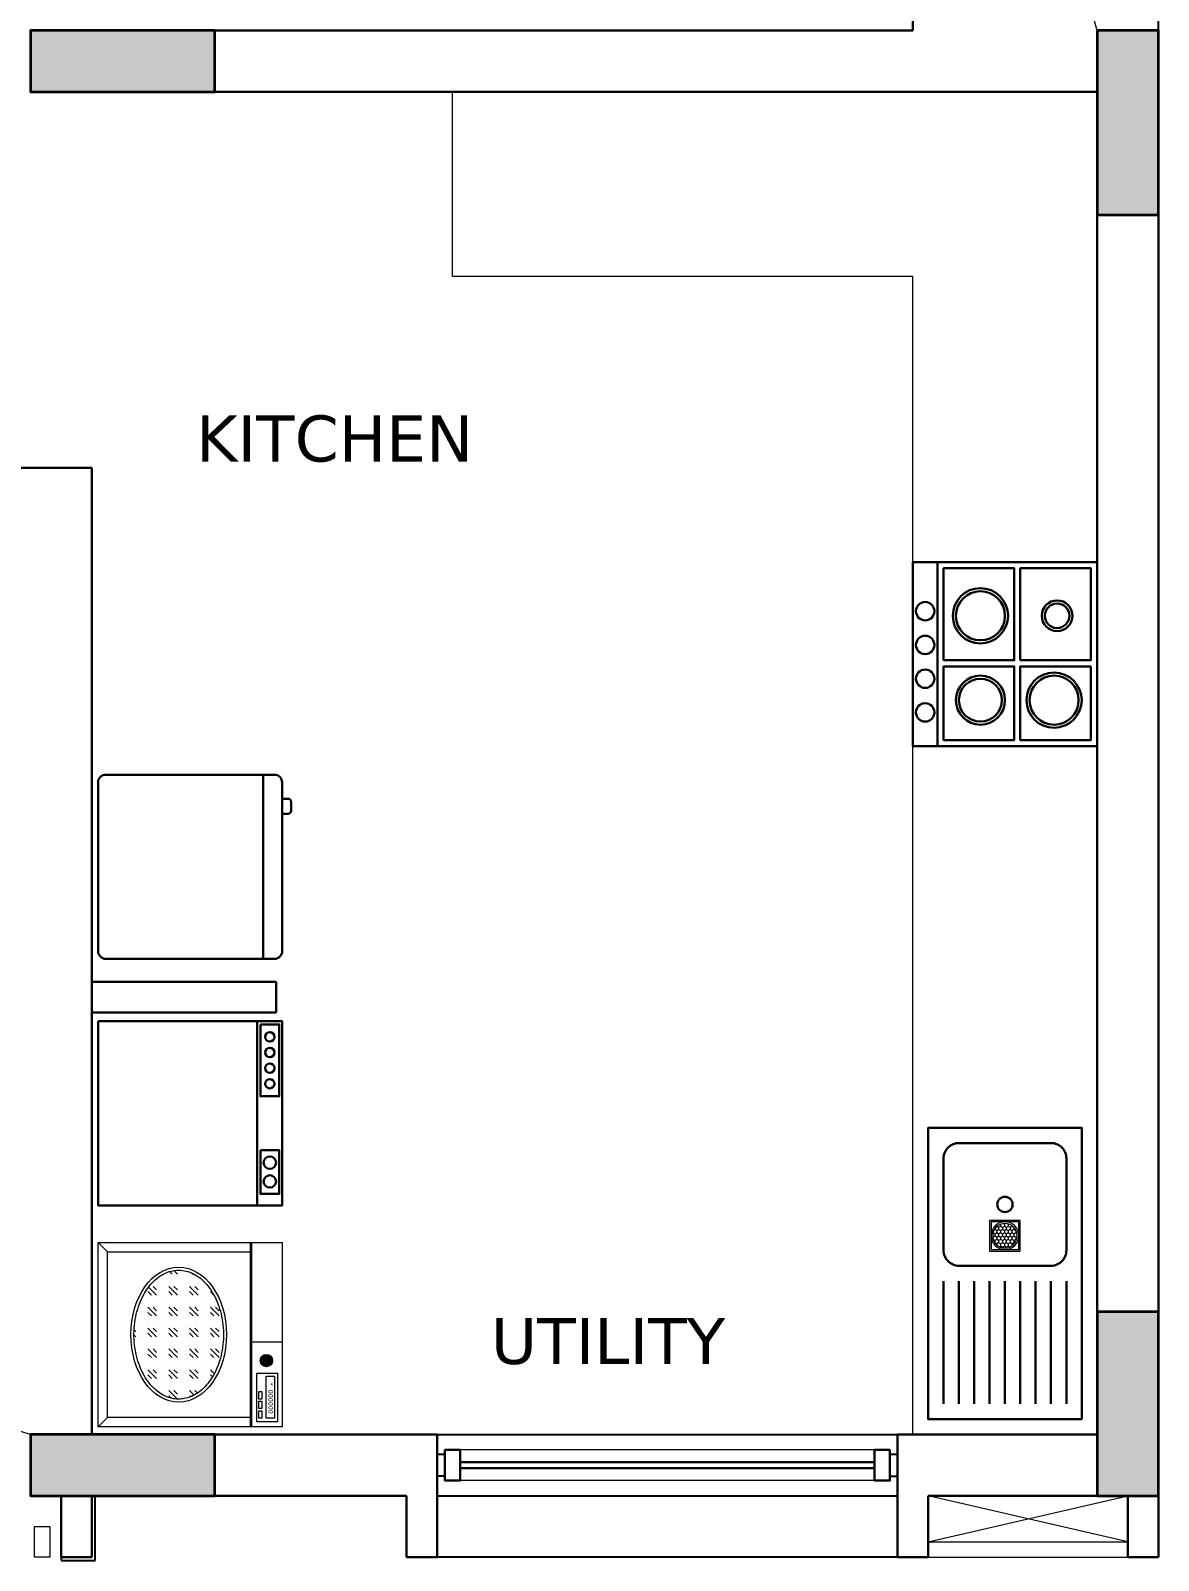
# Model space of a CAD drawing. Header units: millimetres. Extents: x -30632 to 770158, y -190968 to 78143.
# Drawn here: x 21739 to 25414, y -55857 to -50872 of the extents above; entities that cross this region are included whole.
import ezdxf

# ---------------------------------------------------------------- set-up
doc = ezdxf.new("R2010")
doc.units = ezdxf.units.MM
doc.layers.get('0').update_dxf_attribs({"color": 8})
doc.layers.get('Defpoints').update_dxf_attribs({"color": 8})
for name, color, linetype, lineweight in [('A-ANINI-ROOM TEXT', 8, 'Continuous', 9), ('A-CUT-BELW', 8, 'Continuous', 15), ('A-ELEV-0.2', 8, 'Continuous', 25), ('A-FIXT', 8, 'Continuous', 13), ('A-FURN', 52, 'Continuous', 9), ('A-METL', 8, 'Continuous', 15), ('A-PLMB-FIXT', 8, 'Continuous', 15), ('A-STRU-CONC', 8, 'Continuous', 35), ('A-STRU-CONC-HATH', 8, 'Continuous', 9), ('A-WALL', 8, 'Continuous', 30), ('A-WALL-BRCK', 8, 'Continuous', 30), ('A-WINW', 8, 'Continuous', 15), ('PS-FT', 8, 'Continuous', 0)]:
    doc.layers.add(name, color=color, linetype=linetype, lineweight=lineweight)
doc.styles.get("Standard").update_dxf_attribs({"font": 'verdana.ttf'})

# ---------------------------------------------------------------- blocks, each defined once
blk = doc.blocks.new('FLOOR TROP TYP')
at = {"layer": 'PS-FT', "ltscale": 15, "extrusion": (-0.013425, 0.023164, 0.999642)}
h = blk.add_hatch(dxfattribs=at)
h.set_pattern_fill('HONEY', color=256, scale=57.381757, angle=149.896846, style=0)
h.set_pattern_definition([(149.8968456, (-857011.5246, 1006604.148), (-12.423494638, 0.022367102), [7.17271961, -14.34543921]), (269.8968456, (-857011.5246, 1006604.148), (6.19237684, -10.77024551), [7.17271961, -14.34543921]), (209.8968456, (-857011.5246, 1006604.148), (-6.231117797, -10.74787841), [-14.34543921, 7.17271961])])
edge = h.paths.add_edge_path()
edge.add_arc((-106.449, 119.426), 39.983, 0, 360)
at = {"layer": 'A-PLMB-FIXT'}
for points in [[(101.998, 0), (201.998, 0), (201.998, -100), (101.998, -100)], [(106.998, -5), (196.998, -5), (196.998, -95), (106.998, -95)]]:
    blk.add_lwpolyline(points, close=True, dxfattribs=at)
for radius in [45, 40]:
    blk.add_circle((151.998, -50), radius, dxfattribs=at)
blk = doc.blocks.new('1ST ARC')
at = {"layer": 'A-FURN', "extrusion": (-4.026e-15, -0.013428, 0.99991)}
h = blk.add_hatch(dxfattribs=at)
h.set_pattern_fill('GOST_GLASS', color=256, scale=8, angle=270)
h.set_pattern_definition([(315, (-605993.4, -1200879.372), (-4e-14, -67.882251), [40, -56]), (315, (-605993.4, -1200896.343), (-4e-14, -67.882251), [16, -80]), (315, (-605976.43, -1200879.372), (-4e-14, -67.882251), [16, -80])])
edge = h.paths.add_edge_path()
edge.add_spline(control_points=[(-3192.4, 515.4), (-3186.5, 515.4), (-3180.7, 515.9), (-3166.8, 518.4), (-3158.7, 520.8), (-3142.9, 527.6), (-3135.2, 532), (-3120.3, 542.7), (-3113.2, 548.9), (-3099.6, 563.2), (-3093.3, 571.2), (-3081.6, 588.8), (-3076.2, 598.3), (-3066.7, 618.5), (-3062.6, 629.3), (-3055.7, 651.6), (-3052.9, 663.3), (-3048.8, 687), (-3047.5, 699.2), (-3046.4, 723.6), (-3046.5, 735.9), (-3048.4, 760.3), (-3050.1, 772.4), (-3054.8, 795.9), (-3057.9, 807.3), (-3065.4, 829.3), (-3069.9, 839.7), (-3079.9, 859.4), (-3085.5, 868.6), (-3097.7, 885.4), (-3104.2, 893), (-3118.1, 906.5), (-3125.4, 912.4), (-3140.6, 922.1), (-3148.4, 926.1), (-3164.3, 932), (-3172.4, 933.9), (-3188.6, 935.9), (-3196.8, 935.8), (-3213.1, 933.8), (-3221.1, 931.8), (-3237, 925.8), (-3244.8, 921.8), (-3259.9, 911.9), (-3267.2, 906), (-3281.1, 892.4), (-3287.6, 884.8), (-3299.8, 867.9), (-3305.3, 858.6), (-3315.3, 838.9), (-3319.7, 828.4), (-3327.1, 806.4), (-3330.2, 794.9), (-3334.9, 771.4), (-3336.5, 759.3), (-3338.3, 734.9), (-3338.4, 722.6), (-3337.2, 698.2), (-3335.8, 686), (-3331.6, 662.3), (-3328.8, 650.7), (-3321.8, 628.4), (-3317.7, 617.7), (-3308.1, 597.5), (-3302.7, 588), (-3291, 570.5), (-3284.6, 562.6), (-3271, 548.4), (-3263.8, 542.2), (-3248.9, 531.6), (-3241.2, 527.3), (-3225.4, 520.6), (-3217.3, 518.2), (-3203.6, 515.9), (-3198, 515.4), (-3192.4, 515.4)], knot_values=[0, 0, 0, 0, 0.124015, 0.124015, 0.296583, 0.296583, 0.469151, 0.469151, 0.641719, 0.641719, 0.814286, 0.814286, 0.986854, 0.986854, 1.159422, 1.159422, 1.33199, 1.33199, 1.504557, 1.504557, 1.677125, 1.677125, 1.849693, 1.849693, 2.022261, 2.022261, 2.194829, 2.194829, 2.367396, 2.367396, 2.539964, 2.539964, 2.712532, 2.712532, 2.8851, 2.8851, 3.057667, 3.057667, 3.230235, 3.230235, 3.402814, 3.402814, 3.575393, 3.575393, 3.747972, 3.747972, 3.920551, 3.920551, 4.09313, 4.09313, 4.265708, 4.265708, 4.438287, 4.438287, 4.610866, 4.610866, 4.783445, 4.783445, 4.956024, 4.956024, 5.128603, 5.128603, 5.301182, 5.301182, 5.473761, 5.473761, 5.64634, 5.64634, 5.818919, 5.818919, 5.991497, 5.991497, 6.164076, 6.164076, 6.283185, 6.283185, 6.283185, 6.283185], degree=3, periodic=0)
h = blk.add_hatch(color=256, dxfattribs=at)
h.dxf.hatch_style = 1
h.paths.add_polyline_path([(-2906.7, 620.8, 1), (-2906.7, 660.8, 1)])
at = {"layer": 'A-STRU-CONC-HATH'}
h = blk.add_hatch(color=256, dxfattribs=at)
h.dxf.hatch_style = 1
h.paths.add_polyline_path([(-3675, 4975), (-3675, 4775), (-3075, 4775), (-3075, 4975)])
h = blk.add_hatch(color=256, dxfattribs=at)
h.dxf.hatch_style = 1
h.paths.add_polyline_path([(-200, 4375), (0, 4375), (0, 4975), (-200, 4975)])
h = blk.add_hatch(color=256, dxfattribs=at)
h.dxf.hatch_style = 1
h.paths.add_polyline_path([(-200, 200), (0, 200), (0, 800), (-200, 800)])
h = blk.add_hatch(color=256, dxfattribs=at)
h.dxf.hatch_style = 1
h.paths.add_polyline_path([(-3675, 400), (-3675, 200), (-3075, 200), (-3075, 400)])
for p, q in [((-720, 2643.1), (-720, 3243.1)), ((-2854.9, 1746.6, 0.5), (-3454.9, 1746.6, 0.5)), ((-2936.2, 1146.5, 0.5), (-2936.2, 1746.6, 0.5)), ((-2854.9, 1746.6, 0.5), (-2854.9, 1146.5, 0.5)), ((-2854.9, 1146.5, 0.5), (-3454.9, 1146.5, 0.5)), ((-700, 900), (-700, 500)), ((-650, 900), (-650, 500)), ((-600, 900), (-600, 500)), ((-550, 900), (-550, 500)), ((-500, 900), (-500, 500)), ((-450, 900), (-450, 500)), ((-400, 900), (-400, 500)), ((-350, 900), (-350, 500)), ((-300, 900), (-300, 500)), ((-925, 310), (-2275, 310)), ((-925, 290), (-2275, 290))]:
    blk.add_line(p, q)
at = {"extrusion": (-0.036581, -0.009744, 0.999283)}
blk.add_line((-2917.2, 2550.2, 25.8), (-2916.9, 1950.2, 20), dxfattribs=at)
for points in [[(-800, 2643.1), (-800, 3243.1), (-200, 3243.1), (-200, 2643.1)], [(-700, 2923.1), (-700, 3223.1), (-470, 3223.1), (-470, 2923.1)], [(-450, 2923.1), (-220, 2923.1), (-220, 3223.1), (-450, 3223.1)], [(-700, 2663.1), (-700, 2903.1), (-470, 2903.1), (-470, 2663.1)], [(-220, 2903.1), (-450, 2903.1), (-450, 2663.1), (-220, 2663.1)], [(-250, 450), (-250, 1400), (-750, 1400), (-750, 450)]]:
    blk.add_lwpolyline(points, close=True)
at = {"extrusion": (-0.036581, -0.009744, 0.999283), "elevation": 107.6}
for points in [[(-2625.9, -2278.8), (-2767.3, -2810.3, -0.414214), (-2797.9, -2828), (-3329.4, -2686.6, -0.414214), (-3347.1, -2656.1), (-3205.7, -2124.5, -0.414214), (-3175.2, -2106.8), (-2643.6, -2248.2, -0.414214)], [(-3118.7, -2101.5), (-3123.7, -2120.5), (-3076, -2133.2), (-3070.9, -2114.2, 0.414214), (-3078, -2101.9), (-3106.4, -2094.4, 0.414214)]]:
    blk.add_lwpolyline(points, format="xyb", close=True, dxfattribs=at)
at = {"elevation": 0.5}
for points in [[(-3454.9, 1746.6), (-3454.9, 1146.5), (-2854.9, 1146.5), (-2854.9, 1746.6)], [(-2926, 1736.4), (-2865, 1736.4), (-2865, 1502.7), (-2926, 1502.7)], [(-2926, 1326.5), (-2865, 1326.5), (-2865, 1184.2), (-2926, 1184.2)]]:
    blk.add_lwpolyline(points, close=True, dxfattribs=at)
blk.add_lwpolyline([(-300, 1300), (-300, 1000, -0.414214), (-350, 950), (-650, 950, -0.414214), (-700, 1000), (-700, 1300, -0.414214), (-650, 1350), (-350, 1350, -0.414214)], format="xyb", close=True)
for points in [[(-2325, 350), (-2275, 350), (-2275, 250), (-2325, 250), (-2325, 350)], [(-875, 350), (-925, 350), (-925, 250), (-875, 250), (-875, 350)]]:
    blk.add_lwpolyline(points)
for centre, radius in [((-580, 3068.1), 90), ((-580, 3068.1), 80), ((-760, 3083.1), 30), ((-330, 3068.1), 50), ((-330, 3068.1), 40), ((-760, 2973.1), 30), ((-760, 2863.1), 30), ((-580, 2793.1), 80), ((-580, 2793.1), 70), ((-340, 2793.1), 90), ((-340, 2793.1), 80), ((-760, 2753.1), 30), ((-2895.5, 1695.8, 0.5), 15.2), ((-2895.5, 1645, 0.5), 15.2), ((-2895.5, 1594.2, 0.5), 15.2), ((-2895.5, 1543.4, 0.5), 15.2), ((-2895.5, 1285.8, 0.5), 20.3), ((-2895.5, 1224.9, 0.5), 20.3), ((-500, 1150), 25)]:
    blk.add_circle(centre, radius)
at = {"layer": 'A-CUT-BELW'}
for p, q in [((-200, 4975), (-600, 6400)), ((-3675, 400), (-5100, 825)), ((-750, 50), (-100, 200)), ((-100, 50), (-750, 200))]:
    blk.add_line(p, q, dxfattribs=at)
at = {"layer": 'A-ELEV-0.2'}
for p, q in [((0, 4975), (0, 6400)), ((-2350, 400), (-850, 400)), ((-3465, -10), (-3465, 200)), ((-2350, 200), (-850, 200)), ((-850, 0), (-2350, 0)), ((-3575, 0), (-3575, -10)), ((-3575, -10), (-3465, -10))]:
    blk.add_line(p, q, dxfattribs=at)
at = {"layer": 'A-FIXT'}
for p, q in [((-2300, 4175), (-2300, 4775)), ((-2300, 4175), (-800, 4175)), ((-800, 400), (-800, 4175))]:
    blk.add_line(p, q, dxfattribs=at)
at = {"layer": 'A-FURN', "extrusion": (-4.02456e-15, -0.013428, 0.99991)}
for p, q in [((-3454.9, 1025.6, 0.5), (-2854.9, 1025.6, 0.5)), ((-3454.9, 425.7, -7.6), (-3454.9, 1025.6, 0.5)), ((-3424.9, 995.6, 0.1), (-3454.9, 1025.6, 0.5)), ((-2959.9, 1025.6, 0.5), (-2959.9, 425.7, -7.6)), ((-2954.9, 1025.6, 0.5), (-2954.9, 425.7, -7.6)), ((-2854.9, 1025.6, 0.5), (-2854.9, 425.7, -7.6)), ((-3424.9, 455.7, -7.2), (-3424.9, 995.6, 0.1)), ((-3424.9, 995.6, 0.1), (-2959.9, 995.6, 0.1)), ((-2854.9, 700.6, -3.9), (-2954.9, 700.6, -3.9)), ((-2937.6, 441.7, -7.3), (-2937.6, 600.6, -5.2)), ((-2937.6, 600.6, -5.2), (-2870.2, 600.6, -5.2)), ((-2870.2, 600.6, -5.2), (-2870.2, 441.7, -7.3)), ((-2907.5, 453.4, -7.2), (-2907.5, 589.8, -5.4)), ((-2907.5, 589.8, -5.4), (-2879.7, 589.8, -5.4)), ((-2879.7, 589.8, -5.4), (-2879.7, 453.4, -7.2)), ((-2931.3, 515.9, -6.3), (-2931.3, 540.1, -6)), ((-2931.3, 540.1, -6), (-2921.9, 540.1, -6)), ((-2921.9, 515.9, -6.3), (-2931.3, 515.9, -6.3)), ((-2931.3, 484.5, -6.8), (-2931.3, 508.8, -6.4)), ((-2931.3, 508.8, -6.4), (-2921.9, 508.8, -6.4)), ((-2921.9, 540.1, -6), (-2921.9, 515.9, -6.3)), ((-2921.9, 508.8, -6.4), (-2921.9, 484.5, -6.8)), ((-3424.9, 455.7, -7.2), (-3454.9, 425.7, -7.6)), ((-2959.9, 455.7, -7.2), (-3424.9, 455.7, -7.2)), ((-2921.9, 484.5, -6.8), (-2931.3, 484.5, -6.8)), ((-2931.3, 453.4, -7.2), (-2931.3, 477.6, -6.9)), ((-2931.3, 477.6, -6.9), (-2921.9, 477.6, -6.9)), ((-2921.9, 453.4, -7.2), (-2931.3, 453.4, -7.2)), ((-2921.9, 477.6, -6.9), (-2921.9, 453.4, -7.2)), ((-2879.7, 453.4, -7.2), (-2907.5, 453.4, -7.2)), ((-2854.9, 425.7, -7.6), (-3454.9, 425.7, -7.6)), ((-2870.2, 441.7, -7.3), (-2937.6, 441.7, -7.3))]:
    blk.add_line(p, q, dxfattribs=at)
blk.add_circle((-2906.7, 640.8, -13.3), 20, dxfattribs=at)
at = {"layer": 'A-FURN', "extrusion": (-4.026e-15, -0.013428, 0.99991)}
blk.add_ellipse((-3192.4, 725.6, -3.5), major_axis=(0, -220.1, -3), ratio=0.707764, dxfattribs=at)
at = {"layer": 'A-FURN'}
blk.add_open_spline([(-3192.4, 515.6, -6.3), (-3186.5, 515.6, -6.3), (-3180.7, 516.1, -6.3), (-3166.8, 518.5, -6.3), (-3158.7, 520.9, -6.3), (-3142.9, 527.7, -6.2), (-3135.2, 532.1, -6.1), (-3120.3, 542.8, -6), (-3113.2, 549.1, -5.9), (-3099.6, 563.4, -5.7), (-3093.3, 571.4, -5.6), (-3081.6, 588.9, -5.4), (-3076.2, 598.4, -5.2), (-3066.7, 618.7, -5), (-3062.6, 629.4, -4.8), (-3055.7, 651.8, -4.5), (-3052.9, 663.4, -4.4), (-3048.8, 687.2, -4), (-3047.5, 699.3, -3.9), (-3046.4, 723.8, -3.6), (-3046.5, 736, -3.4), (-3048.4, 760.4, -3.1), (-3050.1, 772.5, -2.9), (-3054.8, 796, -2.6), (-3057.9, 807.4, -2.4), (-3065.4, 829.4, -2.1), (-3069.9, 839.8, -2), (-3079.9, 859.5, -1.7), (-3085.5, 868.7, -1.6), (-3097.7, 885.5, -1.4), (-3104.2, 893.1, -1.3), (-3118.1, 906.6, -1.1), (-3125.4, 912.5, -1), (-3140.6, 922.2, -0.9), (-3148.4, 926.2, -0.8), (-3164.3, 932.1, -0.8), (-3172.4, 934, -0.7), (-3188.6, 936, -0.7), (-3196.8, 935.9, -0.7), (-3213.1, 933.9, -0.7), (-3221.1, 931.9, -0.8), (-3237, 925.9, -0.8), (-3244.8, 921.9, -0.9), (-3259.9, 912, -1), (-3267.2, 906.1, -1.1), (-3281.1, 892.5, -1.3), (-3287.6, 884.9, -1.4), (-3299.8, 868, -1.6), (-3305.3, 858.7, -1.7), (-3315.3, 839, -2), (-3319.7, 828.5, -2.1), (-3327.1, 806.5, -2.4), (-3330.2, 795, -2.6), (-3334.9, 771.5, -2.9), (-3336.5, 759.4, -3.1), (-3338.3, 735, -3.4), (-3338.4, 722.7, -3.6), (-3337.2, 698.3, -3.9), (-3335.8, 686.1, -4.1), (-3331.6, 662.4, -4.4), (-3328.8, 650.8, -4.5), (-3321.8, 628.5, -4.8), (-3317.7, 617.8, -5), (-3308.1, 597.6, -5.2), (-3302.7, 588.1, -5.4), (-3291, 570.7, -5.6), (-3284.6, 562.7, -5.7), (-3271, 548.5, -5.9), (-3263.8, 542.3, -6), (-3248.9, 531.7, -6.1), (-3241.2, 527.4, -6.2), (-3225.4, 520.7, -6.3), (-3217.3, 518.3, -6.3), (-3203.6, 516, -6.3), (-3198, 515.6, -6.3), (-3192.4, 515.6, -6.3)], degree=3, knots=[0, 0, 0, 0, 0.124015, 0.124015, 0.296583, 0.296583, 0.469151, 0.469151, 0.641719, 0.641719, 0.814286, 0.814286, 0.986854, 0.986854, 1.159422, 1.159422, 1.33199, 1.33199, 1.504557, 1.504557, 1.677125, 1.677125, 1.849693, 1.849693, 2.022261, 2.022261, 2.194829, 2.194829, 2.367396, 2.367396, 2.539964, 2.539964, 2.712532, 2.712532, 2.8851, 2.8851, 3.057667, 3.057667, 3.230235, 3.230235, 3.402814, 3.402814, 3.575393, 3.575393, 3.747972, 3.747972, 3.920551, 3.920551, 4.09313, 4.09313, 4.265708, 4.265708, 4.438287, 4.438287, 4.610866, 4.610866, 4.783445, 4.783445, 4.956024, 4.956024, 5.128603, 5.128603, 5.301182, 5.301182, 5.473761, 5.473761, 5.64634, 5.64634, 5.818919, 5.818919, 5.991497, 5.991497, 6.164076, 6.164076, 6.283185, 6.283185, 6.283185, 6.283185], dxfattribs=at)
at = {"layer": 'A-METL'}
for p, q in [((-3662.5, 100), (-3612.5, 100)), ((-3662.5, 0), (-3662.5, 100)), ((-3612.5, 100), (-3612.5, 0)), ((-750, 50), (-100, 50)), ((-750, 0), (-100, 0)), ((-3612.5, 0), (-3662.5, 0))]:
    blk.add_line(p, q, dxfattribs=at)
at = {"layer": 'A-STRU-CONC'}
for points in [[(-3075, 4975), (-3675, 4975), (-3675, 4775), (-3075, 4775), (-3075, 4975)], [(-200, 4975), (-200, 4375), (0, 4375), (0, 4975), (-200, 4975)], [(-200, 800), (-200, 200), (0, 200), (0, 800), (-200, 800)], [(-3075, 400), (-3675, 400), (-3675, 200), (-3075, 200), (-3075, 400)]]:
    blk.add_lwpolyline(points, dxfattribs=at)
at = {"layer": 'A-WALL-BRCK'}
for p, q in [((-800, 4975), (-800, 6600)), ((-3075, 4975), (-800, 4975)), ((-3075, 4775), (-200, 4775)), ((-200, 800), (-200, 4375)), ((0, 800), (0, 4375)), ((-4350, 3550), (-3475, 3550)), ((-3475, 400), (-3475, 3550)), ((-3475, 1875), (-2875, 1875)), ((-2875, 1775), (-2875, 1875)), ((-3475, 1775), (-2875, 1775)), ((-3075, 400), (-2350, 400)), ((-2350, 0), (-2350, 400)), ((-850, 0), (-850, 400)), ((-850, 400), (-200, 400)), ((-3575, 200), (-3575, 0)), ((-3475, 200), (-3475, 0)), ((-3075, 200), (-2450, 200)), ((-2450, 0), (-2450, 200)), ((-750, 0), (-750, 200)), ((-750, 200), (-200, 200)), ((-100, 0), (-100, 200)), ((0, 0), (0, 200)), ((-2450, 0), (-2350, 0)), ((-850, 0), (-750, 0)), ((-100, 0), (0, 0)), ((-3475, 0), (-3575, 0))]:
    blk.add_line(p, q, dxfattribs=at)
at = {"layer": 'A-WINW'}
for p, q in [((-925, 350), (-2275, 350)), ((-925, 250), (-2275, 250))]:
    blk.add_line(p, q, dxfattribs=at)
at = {"layer": 'Defpoints'}
for p, q in [((-2350, 265), (-2350, 335)), ((-2325, 335), (-2350, 335)), ((-850, 335), (-875, 335)), ((-850, 265), (-850, 335)), ((-2325, 265), (-2350, 265)), ((-875, 265), (-850, 265))]:
    blk.add_line(p, q, dxfattribs=at)
at = {"layer": 'A-FIXT', "xscale": -1, "rotation": 89.99999999999977}
blk.add_blockref('FLOOR TROP TYP', (-550, 1200), dxfattribs=at)
at = {"layer": 'A-ANINI-ROOM TEXT'}
for s, p in [('KITCHEN', (-3135.9, 3570.8)), ('UTILITY', (-2175.2, 630.1))]:
    blk.add_text(s, height=150, dxfattribs=at).set_placement(p)
at = {"layer": 'A-FURN', "extrusion": (-4.02456e-15, -0.013428, 0.99991)}
blk.add_text('*  000000', height=15, rotation=270, dxfattribs=at).set_placement((-2900, 569.6, -13.3))

msp = doc.modelspace()

# ---------------------------------------------------------------- block references
at = {"layer": 'A-WALL'}
msp.add_blockref('1ST ARC', (25413.8, -55847), dxfattribs=at)

doc.saveas('drawing.dxf')
